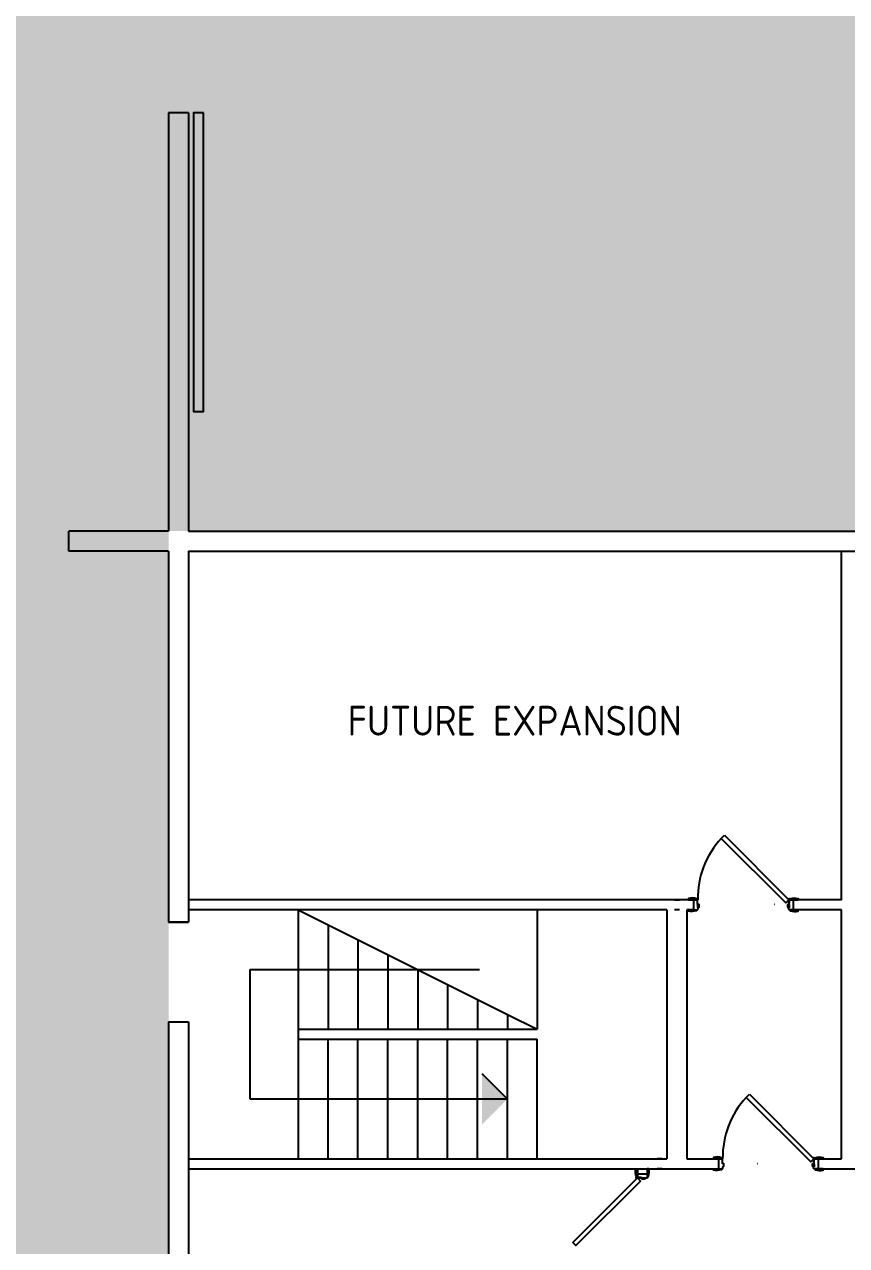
# Model space of a CAD drawing. Header units: inches. Extents: x 527079 to 698187, y -115864 to 63842.
# Drawn here: x 551540 to 559792, y -80988 to -68731 of the extents above; entities that cross this region are included whole.
import ezdxf

# ---------------------------------------------------------------- set-up
doc = ezdxf.new("R2010")
doc.units = ezdxf.units.IN
doc.header["$LTSCALE"] = 8
doc.header["$MEASUREMENT"] = 0
doc.linetypes.add('HIDDEN2', pattern=[0.1875, 0.125, -0.0625])
for name, color, linetype in [('doors_windows', 250, 'Continuous'), ('floor', 177, 'Continuous'), ('hatch', 8, 'Continuous'), ('txt', 7, 'Continuous'), ('walls', 5, 'Continuous')]:
    doc.layers.add(name, color=color, linetype=linetype)
doc.styles.get("Standard").update_dxf_attribs({"font": 'isocp.shx'})

msp = doc.modelspace()

# ---------------------------------------------------------------- hatches: boundary and pattern name
at = {"layer": 'hatch'}
h = msp.add_hatch(color=254, dxfattribs=at)
h.paths.add_polyline_path([(552987, -99667), (533187, -99667), (533187, -74017), (533187, -39917), (697987, -39917), (697987, -110717), (623187, -110717), (623187, -105017), (623187, -104817), (603212, -104817), (603212, -73817), (552987, -73817)])
h.paths.add_polyline_path([(617987, -74717), (628187, -74717), (628187, -80917), (617987, -80917)], flags=16)
at = {"layer": 'walls', "true_color": 0x000000}
msp.add_hatch(color=18, dxfattribs=at).paths.add_polyline_path([(556387, -79517), (556133, -79771), (556133, -79263)])
msp.add_hatch(color=18, dxfattribs=at).paths.add_polyline_path([(556387, -79517), (556133, -79771), (556133, -79263)])

# ---------------------------------------------------------------- linework, layer by layer
at = {"layer": 'doors_windows', "color": 4, "ltscale": 10}
for p, q in [((558296, -77566), (558296, -77599)), ((558299, -77566), (558300, -77566)), ((558299, -77571), (558299, -77566)), ((558299, -77566), (558301, -77566)), ((558299, -77567), (558301, -77567)), ((558299, -77570), (558299, -77567)), ((558299, -77570), (558303, -77570)), ((558299, -77571), (558304, -77571)), ((558301, -77566), (558301, -77567)), ((558302, -77566), (558304, -77566)), ((558302, -77566), (558302, -77567)), ((558302, -77567), (558303, -77567)), ((558303, -77570), (558303, -77567)), ((558304, -77571), (558304, -77566)), ((559208, -77510), (559221, -77510)), ((559208, -77571), (559208, -77566)), ((559210, -77567), (559208, -77567)), ((559208, -77570), (559208, -77567)), ((559212, -77570), (559208, -77570)), ((559213, -77571), (559208, -77571)), ((559210, -77566), (559210, -77567)), ((559211, -77566), (559211, -77567)), ((559212, -77567), (559211, -77567)), ((559212, -77552), (559212, -77514)), ((559212, -77552), (559214, -77552)), ((559212, -77570), (559212, -77567)), ((559213, -77571), (559213, -77566)), ((559214, -77552), (559214, -77515)), ((559215, -77517), (559215, -77504)), ((559216, -77552), (559216, -77515)), ((559216, -77552), (559218, -77552)), ((559216, -77566), (559216, -77599)), ((559218, -77552), (559218, -77514)), ((558301, -77599), (558296, -77599)), ((559211, -77599), (559216, -77599)), ((559458, -80110, 0), (559471, -80110, 0)), ((559462, -80152, 0), (559462, -80114, 0)), ((559462, -80152, 0), (559464, -80152, 0)), ((559464, -80152, 0), (559464, -80115, 0)), ((559465, -80117, 0), (559465, -80103, 0)), ((559466, -80152, 0), (559466, -80115, 0)), ((559466, -80152, 0), (559468, -80152, 0)), ((559468, -80152, 0), (559468, -80114, 0)), ((557692, -80217, 0), (557692, -80267, 0)), ((557792, -80217, 0), (557792, -80284, 0)), ((559459, -80166, 0), (559458, -80166, 0)), ((559458, -80170, 0), (559458, -80166, 0)), ((559458, -80171, 0), (559458, -80166, 0)), ((559462, -80170, 0), (559458, -80170, 0)), ((559463, -80171, 0), (559458, -80171, 0)), ((559459, -80166, 0), (559459, -80166, 0)), ((559461, -80166, 0), (559461, -80166, 0)), ((559462, -80166, 0), (559461, -80166, 0)), ((559461, -80198, 0), (559466, -80198, 0)), ((559462, -80170, 0), (559462, -80166, 0)), ((559463, -80171, 0), (559463, -80166, 0)), ((559466, -80166, 0), (559466, -80198, 0)), ((557692, -80308, 0), (557679, -80308, 0)), ((557685, -80314, 0), (557685, -80301, 0)), ((557727, -80305, 0), (557689, -80305, 0)), ((557727, -80311, 0), (557689, -80311, 0)), ((557727, -80307, 0), (557690, -80307, 0)), ((557727, -80309, 0), (557690, -80309, 0)), ((557727, -80307, 0), (557727, -80305, 0)), ((557727, -80311, 0), (557727, -80309, 0)), ((557741, -80307, 0), (557774, -80307, 0)), ((557741, -80310, 0), (557741, -80311, 0)), ((557741, -80310, 0), (557741, -80311, 0)), ((557746, -80310, 0), (557741, -80310, 0)), ((557741, -80311, 0), (557742, -80311, 0)), ((557741, -80313, 0), (557742, -80313, 0)), ((557741, -80313, 0), (557741, -80315, 0)), ((557746, -80315, 0), (557741, -80315, 0)), ((557745, -80310, 0), (557742, -80310, 0)), ((557742, -80310, 0), (557742, -80311, 0)), ((557742, -80313, 0), (557742, -80314, 0)), ((557745, -80314, 0), (557742, -80314, 0)), ((557745, -80310, 0), (557745, -80314, 0)), ((557746, -80310, 0), (557746, -80315, 0)), ((557774, -80312, 0), (557774, -80307, 0))]:
    msp.add_line(p, q, dxfattribs=at)
at = {"layer": 'doors_windows', "color": 4}
msp.add_lwpolyline([(553337, -69617), (553237, -69617), (553237, -72617), (553337, -72617)], close=True, dxfattribs=at)
at = {"layer": 'doors_windows', "color": 4, "ltscale": 10}
for points in [[(558566, -76869), (559214, -77517), (559182, -77549), (558534, -76901)], [(558221, -77517), (558271, -77517), (558271, -77509), (558221, -77509)], [(559291, -77517), (559241, -77517), (559241, -77509), (559291, -77509)], [(558221, -77617), (558271, -77617), (558271, -77625), (558221, -77625)], [(559291, -77617), (559241, -77617), (559241, -77625), (559291, -77625)]]:
    msp.add_lwpolyline(points, close=True, dxfattribs=at)
for points in [[(558271, -77509), (558271, -77517), (558286, -77517), (558286, -77507, 0.149634), (558206, -77503), (558206, -77517), (558221, -77517), (558221, -77509)], [(558296, -77566), (558296, -77517), (558256, -77517), (558256, -77617), (558294, -77617, 0.414214), (558301, -77610), (558301, -77599), (558301, -77599, 0.414214), (558308, -77592), (558308, -77592), (558311, -77592), (558311, -77566)], [(559216, -77566), (559216, -77517), (559256, -77517), (559256, -77617), (559218, -77617, -0.414214), (559211, -77610), (559211, -77599), (559211, -77599, -0.414214), (559204, -77592), (559204, -77592), (559201, -77592), (559201, -77566)], [(559241, -77509), (559241, -77517), (559226, -77517), (559226, -77507, -0.149634), (559306, -77503), (559306, -77517), (559291, -77517), (559291, -77509)], [(558271, -77625), (558271, -77617), (558286, -77617), (558286, -77627, -0.149634), (558206, -77631), (558206, -77617), (558221, -77617), (558221, -77625)], [(559241, -77625), (559241, -77617), (559226, -77617), (559226, -77627, 0.149634), (559306, -77631), (559306, -77617), (559291, -77617), (559291, -77625)]]:
    msp.add_lwpolyline(points, format="xyb", close=True, dxfattribs=at)
at = {"layer": 'doors_windows', "color": 4, "ltscale": 10, "elevation": 0}
for points in [[(558816, -79469), (559464, -80117), (559432, -80148), (558784, -79501)], [(558471, -80117), (558521, -80117), (558521, -80109), (558471, -80109)], [(559541, -80117), (559491, -80117), (559491, -80109), (559541, -80109)], [(557692, -80232), (557692, -80282), (557684, -80282), (557684, -80232)], [(557792, -80232), (557792, -80282), (557800, -80282), (557800, -80232)], [(559541, -80217), (559491, -80217), (559491, -80225), (559541, -80225)], [(557044, -80956), (557692, -80309), (557724, -80340), (557076, -80988)]]:
    msp.add_lwpolyline(points, close=True, dxfattribs=at)
for points in [[(558521, -80109), (558521, -80117), (558536, -80117), (558536, -80107, 0.149634), (558456, -80103), (558456, -80117), (558471, -80117), (558471, -80109)], [(558546, -80166), (558546, -80117), (558506, -80117), (558506, -80217), (558544, -80217, 0.414214), (558551, -80210), (558551, -80198), (558551, -80198, 0.414214), (558557, -80192), (558557, -80192), (558561, -80192), (558561, -80166)], [(559466, -80166), (559466, -80117), (559506, -80117), (559506, -80217), (559467, -80217, -0.414214), (559461, -80210), (559461, -80198), (559461, -80198, -0.414214), (559454, -80192), (559454, -80192), (559451, -80192), (559451, -80166)], [(559491, -80109), (559491, -80117), (559476, -80117), (559476, -80107, -0.149634), (559556, -80103), (559556, -80117), (559541, -80117), (559541, -80109)], [(557684, -80282), (557692, -80282), (557692, -80297), (557682, -80297, -0.149634), (557678, -80217), (557692, -80217), (557692, -80232), (557684, -80232)], [(557741, -80307), (557692, -80307), (557692, -80267), (557792, -80267), (557792, -80305, -0.414214), (557785, -80312), (557774, -80312), (557774, -80312, -0.414214), (557767, -80318), (557767, -80318), (557767, -80322), (557741, -80322)], [(557800, -80282), (557792, -80282), (557792, -80297), (557802, -80297, 0.149634), (557806, -80217), (557792, -80217), (557792, -80232), (557800, -80232)], [(558521, -80225), (558521, -80217), (558536, -80217), (558536, -80227, -0.149634), (558456, -80231), (558456, -80217), (558471, -80217), (558471, -80225)], [(559491, -80225), (559491, -80217), (559476, -80217), (559476, -80227, 0.149634), (559556, -80231), (559556, -80217), (559541, -80217), (559541, -80225)]]:
    msp.add_lwpolyline(points, format="xyb", close=True, dxfattribs=at)
at = {"layer": 'doors_windows', "color": 4, "ltscale": 10}
msp.add_lwpolyline([(557692, -80217), (557691, -80232)], dxfattribs=at)
for centre, radius in [((559215, -77510), 5), ((559215, -77510), 3), ((559465, -80110, 0), 5), ((559465, -80110, 0), 3), ((557685, -80308, 0), 5), ((557685, -80308, 0), 3)]:
    msp.add_circle(centre, radius, dxfattribs=at)
for centre, radius, start, end in [((559188, -77505), 890, 137.2412, 180.7503), ((558301, -77564), 2, 297.6086, 242.3914), ((558301, -77568), 1.75, 120.5018, 59.4982), ((558300, -77566), 0.75, 297.7587, 65.1744), ((558303, -77566), 0.75, 114.8256, 242.2413), ((559210, -77564), 2, 297.6086, 242.3914), ((559210, -77568), 1.75, 120.5018, 59.4982), ((559209, -77566), 0.75, 297.7587, 65.1744), ((559212, -77566), 0.75, 114.8256, 242.2413), ((559438, -80105, 0), 890, 137.2412, 180.7503), ((559460, -80164, 0), 2, 297.6086, 242.3914), ((559460, -80168, 0), 1.75, 120.5018, 59.4982), ((559459, -80166, 0), 0.75, 297.7587, 65.1744), ((559461, -80166, 0), 0.75, 114.8256, 242.2413), ((557739, -80312, 0), 2, 27.6086, 332.3914), ((557741, -80311, 0), 0.75, 204.8256, 332.2413), ((557741, -80313, 0), 0.75, 27.7587, 155.1744), ((557744, -80312, 0), 1.75, 210.5018, 149.4982)]:
    msp.add_arc(centre, radius, start, end, dxfattribs=at)
at = {"layer": 'floor'}
for p, q in [((558114, -77517), (558064, -77517)), ((558064, -77517), (558114, -77517)), ((558114, -77617), (558064, -77617)), ((557940, -80117, 0), (557890, -80117, 0)), ((557890, -80117, 0), (557940, -80117, 0)), ((557940, -80217, 0), (557890, -80217, 0))]:
    msp.add_line(p, q, dxfattribs=at)
at = {"layer": 'floor', "color": 1, "linetype": 'HIDDEN2'}
for p, q in [((559068, -77566), (559066, -77566)), ((559071, -77566), (559070, -77566)), ((559071, -77566), (559070, -77566)), ((558894, -80166, 0), (558892, -80166, 0)), ((558897, -80166, 0), (558895, -80166, 0)), ((558897, -80166, 0), (558895, -80166, 0))]:
    msp.add_line(p, q, dxfattribs=at)
at = {"layer": 'walls'}
for p, q in [((552987, -69617), (552987, -73817)), ((553187, -69617), (552987, -69617)), ((553187, -69617), (553187, -73817)), ((552987, -73817), (551987, -73817)), ((551987, -74017), (551987, -73817)), ((553187, -73817), (557987, -73817)), ((557987, -73817), (563387, -73817)), ((552987, -74017), (551987, -74017)), ((552987, -74017), (552987, -77742)), ((553187, -74017), (553187, -77017)), ((553187, -74017), (562987, -74017)), ((553187, -77017), (553187, -77742)), ((558256, -77517), (553187, -77517)), ((558256, -77517, 0), (553187, -77517)), ((558256, -77517), (558256, -77617)), ((559742, -77517, 0), (559256, -77517)), ((559256, -77517), (559256, -77617)), ((557987, -77617, 0), (553187, -77617)), ((557987, -77617, 0), (553187, -77617)), ((556687, -77617), (556687, -78817)), ((556687, -77617), (556687, -78817)), ((557987, -77617, 0), (557987, -80117, 0)), ((558187, -77617, 0), (558187, -80117, 0)), ((558256, -77617, 0), (558187, -77617, 0)), ((559742, -77617, 0), (559256, -77617)), ((553187, -77742), (552987, -77742)), ((552987, -77742), (553187, -77742)), ((552987, -78742), (553187, -78742)), ((552987, -78742), (552987, -80361)), ((553187, -78742), (553187, -80361)), ((556687, -80117), (556687, -78917)), ((556687, -80117), (556687, -78917)), ((558506, -80117, 0), (558506, -80217, 0)), ((559506, -80117, 0), (559506, -80217, 0))]:
    msp.add_line(p, q, dxfattribs=at)
at = {"layer": 'walls', "ltscale": 10}
for p, q in [((553187, -73817), (565464, -73817)), ((553187, -74017), (553187, -77742)), ((553187, -74017), (561580, -74017)), ((559742, -77517, 0), (559742, -74017, 0)), ((559256, -77517), (559306, -77517)), ((559306, -77517), (559256, -77517)), ((559742, -80117, 0), (559742, -77617, 0)), ((552987, -78742), (552987, -93885)), ((553187, -78742), (553187, -93885)), ((553187, -80117), (556687, -80117)), ((553187, -80117), (557987, -80117, 0)), ((558187, -80117, 0), (558506, -80117, 0)), ((559506, -80117, 0), (559742, -80117, 0)), ((553187, -80217), (556732, -80217, 0)), ((553187, -80217), (558506, -80217, 0)), ((559506, -80217, 0), (559894, -80217, 0))]:
    msp.add_line(p, q, dxfattribs=at)
at = {"layer": 'walls', "color": 18, "true_color": 0x000000}
for p, q in [((554287, -77617), (554287, -80117)), ((554287, -77617), (554287, -80117)), ((554287, -77617), (556387, -78667)), ((554587, -77767), (554587, -78817)), ((554587, -77767), (554587, -78817)), ((554887, -77917), (554887, -78817)), ((554887, -77917), (554887, -78817)), ((555187, -78067), (555187, -78817)), ((555187, -78067), (555187, -78817)), ((553804, -79517), (553804, -78217)), ((553804, -78217), (556109, -78217)), ((553804, -79517), (553804, -78217)), ((553804, -78217), (556109, -78217)), ((555487, -78217), (555487, -78817)), ((555487, -78217), (555487, -78817)), ((555787, -78367), (555787, -78817)), ((555787, -78367), (555787, -78817)), ((556087, -78517), (556087, -78817)), ((556087, -78517), (556087, -78817)), ((556387, -78667), (556387, -78817)), ((556387, -78667), (556387, -78817)), ((556387, -78667), (556687, -78817)), ((554287, -78817), (556687, -78817)), ((554287, -78817), (556687, -78817)), ((554287, -78917), (556687, -78917)), ((554287, -78917), (556687, -78917)), ((554587, -80117), (554587, -78917)), ((554587, -80117), (554587, -78917)), ((554887, -80117), (554887, -78917)), ((554887, -80117), (554887, -78917)), ((555187, -80117), (555187, -78917)), ((555187, -80117), (555187, -78917)), ((555487, -80117), (555487, -78917)), ((555487, -80117), (555487, -78917)), ((555787, -80117), (555787, -78917)), ((555787, -80117), (555787, -78917)), ((556087, -80117), (556087, -78917)), ((556087, -80117), (556087, -78917)), ((556387, -80117), (556387, -78917)), ((556387, -80117), (556387, -78917)), ((556387, -79517), (556133, -79263)), ((556387, -79517), (556133, -79263)), ((556387, -79517), (553804, -79517)), ((556387, -79517), (553804, -79517))]:
    msp.add_line(p, q, dxfattribs=at)

# ---------------------------------------------------------------- texts
at = {"layer": 'txt', "color": 176, "insert": (556461, -75720, 0), "char_height": 300, "attachment_point": 5}
msp.add_mtext('FUTURE EXPANSION', dxfattribs=at)

doc.saveas('drawing.dxf')
